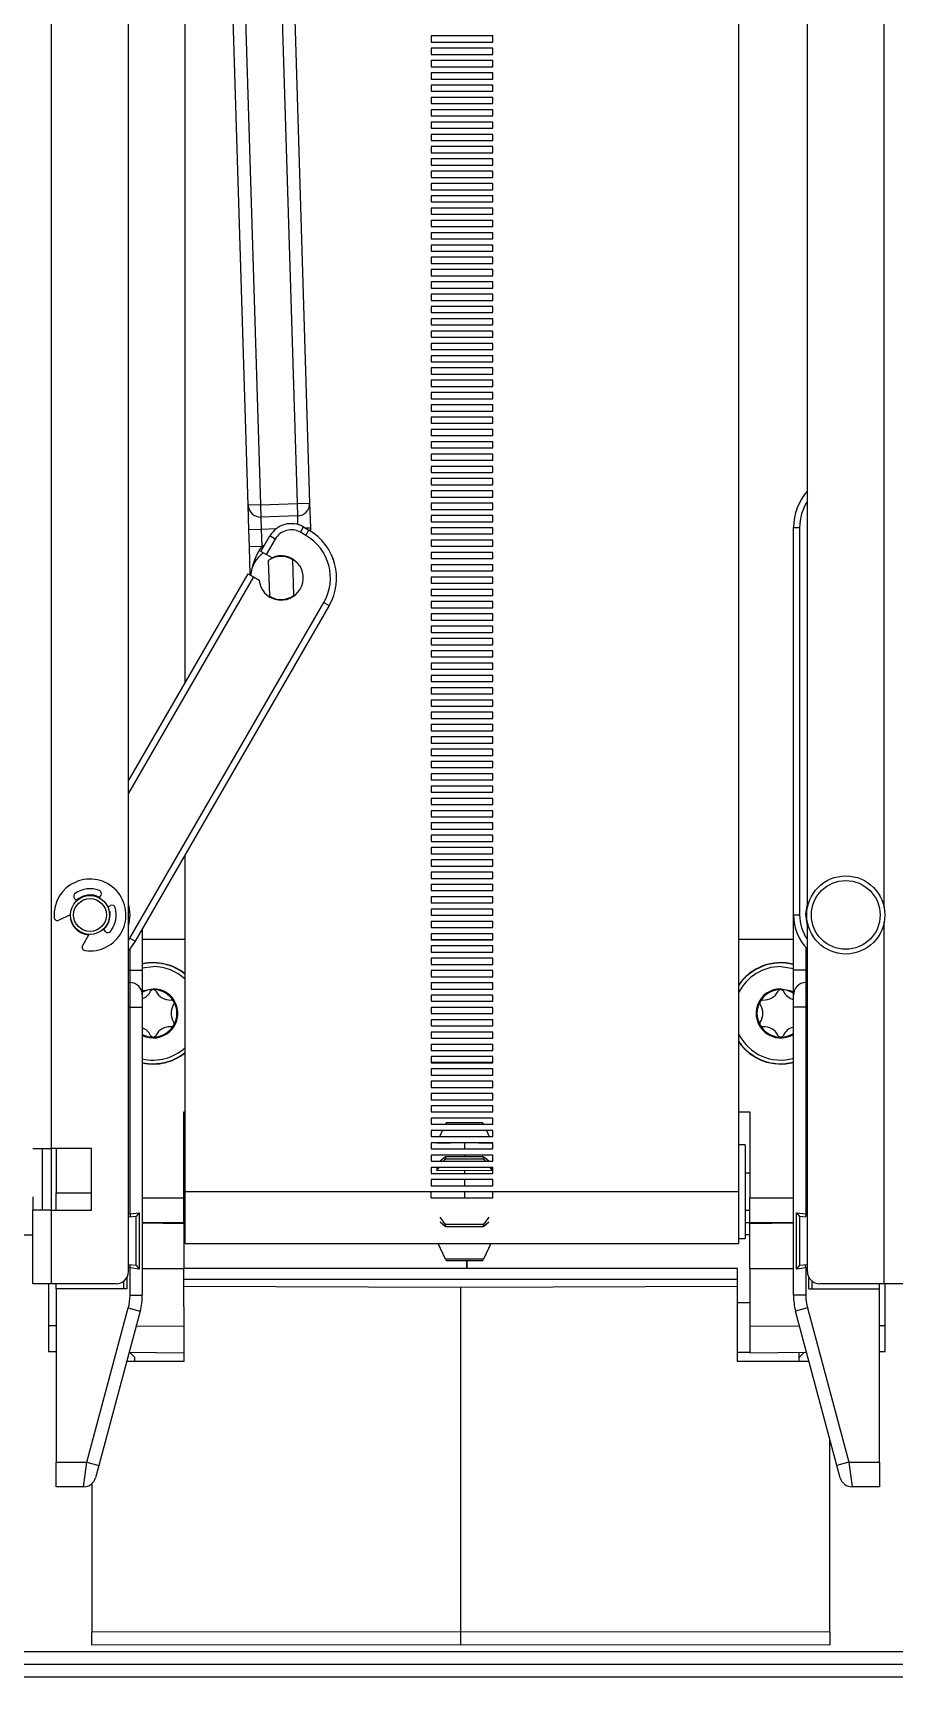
# Paper-space layout 'D' of a CAD drawing. Header units: inches. Extents: x 0 to 136, y 0 to 88.
# Drawn here: x 20.51 to 24.19, y 46.55 to 53.57 of the extents above; entities that cross this region are included whole.
import ezdxf

# ---------------------------------------------------------------- set-up
doc = ezdxf.new("R2010")
doc.units = ezdxf.units.IN
doc.header["$LTSCALE"] = 4
doc.header["$MEASUREMENT"] = 0

psp = doc.layouts.new('D')

# ---------------------------------------------------------------- linework, layer by layer
at = {"color": 7, "linetype": 'Continuous', "lineweight": 25}
for p, q in [((20.5911, 48.8047), (20.5911, 79.7233)), ((23.8154, 49.8332), (23.8154, 79.6708)), ((24.1428, 49.8332), (24.1428, 79.7233)), ((20.9185, 48.2798), (20.9185, 76.0289)), ((20.9425, 76.0285), (21.6917, 51.5595)), ((23.5231, 48.6199), (23.5231, 76.0048)), ((21.6393, 51.5579), (20.9185, 75.0968)), ((20.9185, 69.9512), (21.4819, 51.553)), ((21.4294, 51.5514), (20.9185, 68.236)), ((21.1609, 50.7941), (21.1609, 60.3215)), ((22.4732, 53.5542), (22.2107, 53.5542)), ((22.2107, 53.5542), (22.2107, 53.528)), ((22.4732, 53.5542), (22.2107, 53.5542)), ((22.4732, 53.528), (22.4732, 53.5542)), ((22.2107, 53.528), (22.4732, 53.528)), ((22.4732, 53.5017), (22.2107, 53.5017)), ((22.2107, 53.5017), (22.2107, 53.4755)), ((22.4732, 53.5017), (22.2107, 53.5017)), ((22.4732, 53.4755), (22.4732, 53.5017)), ((22.2107, 53.4755), (22.4732, 53.4755)), ((22.4732, 53.4492), (22.2107, 53.4492)), ((22.2107, 53.4492), (22.2107, 53.423)), ((22.4732, 53.4492), (22.2107, 53.4492)), ((22.2107, 53.423), (22.4732, 53.423)), ((22.4732, 53.423), (22.4732, 53.4492)), ((22.4732, 53.3968), (22.2107, 53.3968)), ((22.2107, 53.3968), (22.2107, 53.3705)), ((22.4732, 53.3968), (22.2107, 53.3968)), ((22.2107, 53.3705), (22.4732, 53.3705)), ((22.4732, 53.3443), (22.2107, 53.3443)), ((22.2107, 53.3443), (22.2107, 53.318)), ((22.4732, 53.3443), (22.2107, 53.3443)), ((22.4732, 53.3705), (22.4732, 53.3968)), ((22.4732, 53.318), (22.4732, 53.3443)), ((22.2107, 53.318), (22.4732, 53.318)), ((22.4732, 53.2918), (22.2107, 53.2918)), ((22.2107, 53.2918), (22.2107, 53.2655)), ((22.4732, 53.2918), (22.2107, 53.2918)), ((22.4732, 53.2655), (22.4732, 53.2918)), ((22.2107, 53.2655), (22.4732, 53.2655)), ((22.4732, 53.2393), (22.2107, 53.2393)), ((22.2107, 53.2393), (22.2107, 53.213)), ((22.4732, 53.2393), (22.2107, 53.2393)), ((22.2107, 53.213), (22.4732, 53.213)), ((22.4732, 53.213), (22.4732, 53.2393)), ((22.4732, 53.1868), (22.2107, 53.1868)), ((22.2107, 53.1868), (22.2107, 53.1605)), ((22.4732, 53.1868), (22.2107, 53.1868)), ((22.2107, 53.1605), (22.4732, 53.1605)), ((22.4732, 53.1343), (22.2107, 53.1343)), ((22.2107, 53.1343), (22.2107, 53.108)), ((22.4732, 53.1343), (22.2107, 53.1343)), ((22.4732, 53.1605), (22.4732, 53.1868)), ((22.4732, 53.108), (22.4732, 53.1343)), ((22.2107, 53.108), (22.4732, 53.108)), ((22.4732, 53.0818), (22.2107, 53.0818)), ((22.2107, 53.0818), (22.2107, 53.0555)), ((22.4732, 53.0818), (22.2107, 53.0818)), ((22.4732, 53.0555), (22.4732, 53.0818)), ((22.2107, 53.0555), (22.4732, 53.0555)), ((22.4732, 53.0293), (22.2107, 53.0293)), ((22.2107, 53.0293), (22.2107, 53.0031)), ((22.4732, 53.0293), (22.2107, 53.0293)), ((22.2107, 53.0031), (22.4732, 53.0031)), ((22.4732, 53.0031), (22.4732, 53.0293)), ((22.4732, 52.9768), (22.2107, 52.9768)), ((22.2107, 52.9768), (22.2107, 52.9506)), ((22.4732, 52.9768), (22.2107, 52.9768)), ((22.2107, 52.9506), (22.4732, 52.9506)), ((22.4732, 52.9243), (22.2107, 52.9243)), ((22.2107, 52.9243), (22.2107, 52.8981)), ((22.4732, 52.9243), (22.2107, 52.9243)), ((22.4732, 52.9506), (22.4732, 52.9768)), ((22.4732, 52.8981), (22.4732, 52.9243)), ((22.2107, 52.8981), (22.4732, 52.8981)), ((22.4732, 52.8718), (22.2107, 52.8718)), ((22.2107, 52.8718), (22.2107, 52.8456)), ((22.4732, 52.8718), (22.2107, 52.8718)), ((22.4732, 52.8456), (22.4732, 52.8718)), ((22.2107, 52.8456), (22.4732, 52.8456)), ((22.4732, 52.8193), (22.2107, 52.8193)), ((22.2107, 52.8193), (22.2107, 52.7931)), ((22.4732, 52.8193), (22.2107, 52.8193)), ((22.2107, 52.7931), (22.4732, 52.7931)), ((22.4732, 52.7931), (22.4732, 52.8193)), ((22.4732, 52.7668), (22.2107, 52.7668)), ((22.2107, 52.7668), (22.2107, 52.7406)), ((22.4732, 52.7668), (22.2107, 52.7668)), ((22.2107, 52.7406), (22.4732, 52.7406)), ((22.4732, 52.7143), (22.2107, 52.7143)), ((22.2107, 52.7143), (22.2107, 52.6881)), ((22.4732, 52.7143), (22.2107, 52.7143)), ((22.4732, 52.7406), (22.4732, 52.7668)), ((22.4732, 52.6881), (22.4732, 52.7143)), ((22.2107, 52.6881), (22.4732, 52.6881)), ((22.4732, 52.6618), (22.2107, 52.6618)), ((22.2107, 52.6618), (22.2107, 52.6356)), ((22.4732, 52.6618), (22.2107, 52.6618)), ((22.4732, 52.6356), (22.4732, 52.6618)), ((22.2107, 52.6356), (22.4732, 52.6356)), ((22.4732, 52.6094), (22.2107, 52.6094)), ((22.2107, 52.6094), (22.2107, 52.5831)), ((22.4732, 52.6094), (22.2107, 52.6094)), ((22.2107, 52.5831), (22.4732, 52.5831)), ((22.4732, 52.5831), (22.4732, 52.6094)), ((22.4732, 52.5569), (22.2107, 52.5569)), ((22.2107, 52.5569), (22.2107, 52.5306)), ((22.4732, 52.5569), (22.2107, 52.5569)), ((22.2107, 52.5306), (22.4732, 52.5306)), ((22.4732, 52.5044), (22.2107, 52.5044)), ((22.2107, 52.5044), (22.2107, 52.4781)), ((22.4732, 52.5044), (22.2107, 52.5044)), ((22.4732, 52.5306), (22.4732, 52.5569)), ((22.4732, 52.4781), (22.4732, 52.5044)), ((22.2107, 52.4781), (22.4732, 52.4781)), ((22.4732, 52.4519), (22.2107, 52.4519)), ((22.2107, 52.4519), (22.2107, 52.4256)), ((22.4732, 52.4519), (22.2107, 52.4519)), ((22.4732, 52.4256), (22.4732, 52.4519)), ((22.2107, 52.4256), (22.4732, 52.4256)), ((22.4732, 52.3994), (22.2107, 52.3994)), ((22.2107, 52.3994), (22.2107, 52.3731)), ((22.4732, 52.3994), (22.2107, 52.3994)), ((22.2107, 52.3731), (22.4732, 52.3731)), ((22.4732, 52.3731), (22.4732, 52.3994)), ((22.4732, 52.3469), (22.2107, 52.3469)), ((22.2107, 52.3469), (22.2107, 52.3206)), ((22.4732, 52.3469), (22.2107, 52.3469)), ((22.2107, 52.3206), (22.4732, 52.3206)), ((22.4732, 52.2944), (22.2107, 52.2944)), ((22.2107, 52.2944), (22.2107, 52.2681)), ((22.4732, 52.2944), (22.2107, 52.2944)), ((22.4732, 52.3206), (22.4732, 52.3469)), ((22.4732, 52.2681), (22.4732, 52.2944)), ((22.2107, 52.2681), (22.4732, 52.2681)), ((22.4732, 52.2419), (22.2107, 52.2419)), ((22.2107, 52.2419), (22.2107, 52.2157)), ((22.4732, 52.2419), (22.2107, 52.2419)), ((22.4732, 52.2157), (22.4732, 52.2419)), ((22.2107, 52.2157), (22.4732, 52.2157)), ((22.4732, 52.1894), (22.2107, 52.1894)), ((22.2107, 52.1894), (22.2107, 52.1632)), ((22.4732, 52.1894), (22.2107, 52.1894)), ((22.2107, 52.1632), (22.4732, 52.1632)), ((22.4732, 52.1632), (22.4732, 52.1894)), ((22.4732, 52.1369), (22.2107, 52.1369)), ((22.2107, 52.1369), (22.2107, 52.1107)), ((22.4732, 52.1369), (22.2107, 52.1369)), ((22.2107, 52.1107), (22.4732, 52.1107)), ((22.4732, 52.0844), (22.2107, 52.0844)), ((22.2107, 52.0844), (22.2107, 52.0582)), ((22.4732, 52.0844), (22.2107, 52.0844)), ((22.4732, 52.1107), (22.4732, 52.1369)), ((22.4732, 52.0582), (22.4732, 52.0844)), ((22.2107, 52.0582), (22.4732, 52.0582)), ((22.4732, 52.0319), (22.2107, 52.0319)), ((22.2107, 52.0319), (22.2107, 52.0057)), ((22.4732, 52.0319), (22.2107, 52.0319)), ((22.4732, 52.0057), (22.4732, 52.0319)), ((22.2107, 52.0057), (22.4732, 52.0057)), ((22.4732, 51.9794), (22.2107, 51.9794)), ((22.2107, 51.9794), (22.2107, 51.9532)), ((22.4732, 51.9794), (22.2107, 51.9794)), ((22.2107, 51.9532), (22.4732, 51.9532)), ((22.4732, 51.9532), (22.4732, 51.9794)), ((22.4732, 51.9269), (22.2107, 51.9269)), ((22.2107, 51.9269), (22.2107, 51.9007)), ((22.4732, 51.9269), (22.2107, 51.9269)), ((22.2107, 51.9007), (22.4732, 51.9007)), ((22.4732, 51.8744), (22.2107, 51.8744)), ((22.2107, 51.8744), (22.2107, 51.8482)), ((22.4732, 51.8744), (22.2107, 51.8744)), ((22.4732, 51.9007), (22.4732, 51.9269)), ((22.4732, 51.8482), (22.4732, 51.8744)), ((22.2107, 51.8482), (22.4732, 51.8482)), ((22.4732, 51.822), (22.2107, 51.822)), ((22.2107, 51.822), (22.2107, 51.7957)), ((22.4732, 51.822), (22.2107, 51.822)), ((22.4732, 51.7957), (22.4732, 51.822)), ((22.2107, 51.7957), (22.4732, 51.7957)), ((22.4732, 51.7695), (22.2107, 51.7695)), ((22.2107, 51.7695), (22.2107, 51.7432)), ((22.4732, 51.7695), (22.2107, 51.7695)), ((22.2107, 51.7432), (22.4732, 51.7432)), ((22.4732, 51.7432), (22.4732, 51.7695)), ((22.4732, 51.717), (22.2107, 51.717)), ((22.2107, 51.717), (22.2107, 51.6907)), ((22.4732, 51.717), (22.2107, 51.717)), ((22.2107, 51.6907), (22.4732, 51.6907)), ((22.4732, 51.6645), (22.2107, 51.6645)), ((22.2107, 51.6645), (22.2107, 51.6382)), ((22.4732, 51.6645), (22.2107, 51.6645)), ((22.4732, 51.6907), (22.4732, 51.717)), ((22.4732, 51.6382), (22.4732, 51.6645)), ((22.2107, 51.6382), (22.4732, 51.6382)), ((22.4732, 51.612), (22.2107, 51.612)), ((22.2107, 51.612), (22.2107, 51.5857)), ((22.4732, 51.612), (22.2107, 51.612)), ((22.4732, 51.5857), (22.4732, 51.612)), ((21.4819, 51.553), (21.4294, 51.5514)), ((21.4326, 51.4465), (21.4294, 51.5514)), ((21.4819, 51.553), (21.6393, 51.5579)), ((21.4819, 51.553), (21.4835, 51.5006)), ((21.6393, 51.5579), (21.6917, 51.5595)), ((21.6409, 51.5054), (21.6393, 51.5579)), ((21.6917, 51.5595), (21.6949, 51.4545)), ((22.2107, 51.5857), (22.4732, 51.5857)), ((22.4732, 51.5595), (22.2107, 51.5595)), ((22.2107, 51.5595), (22.2107, 51.5332)), ((22.4732, 51.5595), (22.2107, 51.5595)), ((22.2107, 51.5332), (22.4732, 51.5332)), ((22.4732, 51.5332), (22.4732, 51.5595)), ((21.4851, 51.4481), (21.4326, 51.4465)), ((21.6409, 51.5054), (21.4835, 51.5006)), ((21.4835, 51.5006), (21.4851, 51.4481)), ((21.5483, 51.45), (21.4851, 51.4481)), ((21.4851, 51.4481), (21.4873, 51.3745)), ((21.642, 51.4683), (21.6409, 51.5054)), ((21.6525, 51.4356), (21.6656, 51.4583)), ((21.6656, 51.4583), (21.6883, 51.4452)), ((21.6733, 51.4539), (21.6949, 51.4545)), ((21.6949, 51.4545), (21.6954, 51.441)), ((22.4732, 51.507), (22.2107, 51.507)), ((22.2107, 51.507), (22.2107, 51.4807)), ((22.4732, 51.507), (22.2107, 51.507)), ((22.2107, 51.4807), (22.4732, 51.4807)), ((22.4732, 51.4545), (22.2107, 51.4545)), ((22.2107, 51.4545), (22.2107, 51.4283)), ((22.4732, 51.4545), (22.2107, 51.4545)), ((22.4732, 51.4807), (22.4732, 51.507)), ((22.4732, 51.4283), (22.4732, 51.4545)), ((23.756, 51.4556), (23.7823, 51.4556)), ((23.756, 49.8021), (23.756, 51.4556)), ((23.7823, 51.4556), (23.7823, 49.8021)), ((21.4349, 51.3729), (21.4326, 51.4465)), ((21.4841, 51.354), (21.5222, 51.4199)), ((21.4873, 51.3745), (21.5001, 51.3816)), ((21.5449, 51.4068), (21.5068, 51.3409)), ((21.5449, 51.4068), (21.5222, 51.4199)), ((21.6752, 51.4225), (21.6525, 51.4356)), ((21.6752, 51.4225), (21.6883, 51.4452)), ((22.2107, 51.4283), (22.4732, 51.4283)), ((22.4732, 51.402), (22.2107, 51.402)), ((22.2107, 51.402), (22.2107, 51.3758)), ((22.4732, 51.402), (22.2107, 51.402)), ((22.4732, 51.3758), (22.4732, 51.402)), ((21.4873, 51.3745), (21.4349, 51.3729)), ((21.4385, 51.253), (21.4349, 51.3729)), ((21.5068, 51.3409), (21.4841, 51.354)), ((21.5313, 51.3267), (21.5068, 51.3409)), ((21.5154, 51.3144), (21.52, 51.1637)), ((21.625, 51.1669), (21.6204, 51.3176)), ((22.2107, 51.3758), (22.4732, 51.3758)), ((22.4732, 51.3495), (22.2107, 51.3495)), ((22.2107, 51.3495), (22.2107, 51.3233)), ((22.4732, 51.3495), (22.2107, 51.3495)), ((22.2107, 51.3233), (22.4732, 51.3233)), ((22.4732, 51.3233), (22.4732, 51.3495)), ((20.9185, 50.3744), (21.429, 51.2585)), ((21.4517, 51.2454), (20.9185, 50.3219)), ((21.429, 51.2585), (21.4517, 51.2454)), ((21.4517, 51.2454), (21.4762, 51.2313)), ((22.4732, 51.297), (22.2107, 51.297)), ((22.2107, 51.297), (22.2107, 51.2708)), ((22.4732, 51.297), (22.2107, 51.297)), ((22.2107, 51.2708), (22.4732, 51.2708)), ((22.4732, 51.2445), (22.2107, 51.2445)), ((22.2107, 51.2445), (22.2107, 51.2183)), ((22.4732, 51.2445), (22.2107, 51.2445)), ((22.4732, 51.2708), (22.4732, 51.297)), ((22.4732, 51.2183), (22.4732, 51.2445)), ((22.2107, 51.2183), (22.4732, 51.2183)), ((22.4732, 51.192), (22.2107, 51.192)), ((22.2107, 51.192), (22.2107, 51.1658)), ((22.4732, 51.192), (22.2107, 51.192)), ((22.4732, 51.1658), (22.4732, 51.192)), ((20.9253, 49.7036), (21.752, 51.1357)), ((21.7748, 51.1225), (20.948, 49.6905)), ((21.752, 51.1357), (21.7748, 51.1225)), ((22.2107, 51.1658), (22.4732, 51.1658)), ((22.4732, 51.1395), (22.2107, 51.1395)), ((22.2107, 51.1395), (22.2107, 51.1133)), ((22.4732, 51.1395), (22.2107, 51.1395)), ((22.2107, 51.1133), (22.4732, 51.1133)), ((22.4732, 51.1133), (22.4732, 51.1395)), ((22.4732, 51.087), (22.2107, 51.087)), ((22.2107, 51.087), (22.2107, 51.0608)), ((22.4732, 51.087), (22.2107, 51.087)), ((22.2107, 51.0608), (22.4732, 51.0608)), ((22.4732, 51.0346), (22.2107, 51.0346)), ((22.2107, 51.0346), (22.2107, 51.0083)), ((22.4732, 51.0346), (22.2107, 51.0346)), ((22.4732, 51.0608), (22.4732, 51.087)), ((22.4732, 51.0083), (22.4732, 51.0346)), ((22.2107, 51.0083), (22.4732, 51.0083)), ((22.4732, 50.9821), (22.2107, 50.9821)), ((22.2107, 50.9821), (22.2107, 50.9558)), ((22.4732, 50.9821), (22.2107, 50.9821)), ((22.2107, 50.9558), (22.4732, 50.9558)), ((22.4732, 50.9558), (22.4732, 50.9821)), ((22.4732, 50.9296), (22.2107, 50.9296)), ((22.2107, 50.9296), (22.2107, 50.9033)), ((22.4732, 50.9296), (22.2107, 50.9296)), ((22.2107, 50.9033), (22.4732, 50.9033)), ((22.4732, 50.9033), (22.4732, 50.9296)), ((22.4732, 50.8771), (22.2107, 50.8771)), ((22.2107, 50.8771), (22.2107, 50.8508)), ((22.4732, 50.8771), (22.2107, 50.8771)), ((22.2107, 50.8508), (22.4732, 50.8508)), ((22.4732, 50.8246), (22.2107, 50.8246)), ((22.2107, 50.8246), (22.2107, 50.7983)), ((22.4732, 50.8246), (22.2107, 50.8246)), ((22.4732, 50.8508), (22.4732, 50.8771)), ((22.4732, 50.7983), (22.4732, 50.8246)), ((22.2107, 50.7983), (22.4732, 50.7983)), ((22.4732, 50.7721), (22.2107, 50.7721)), ((22.2107, 50.7721), (22.2107, 50.7458)), ((22.4732, 50.7721), (22.2107, 50.7721)), ((22.2107, 50.7458), (22.4732, 50.7458)), ((22.4732, 50.7458), (22.4732, 50.7721)), ((22.4732, 50.7196), (22.2107, 50.7196)), ((22.2107, 50.7196), (22.2107, 50.6933)), ((22.4732, 50.7196), (22.2107, 50.7196)), ((22.2107, 50.6933), (22.4732, 50.6933)), ((22.4732, 50.6933), (22.4732, 50.7196)), ((22.4732, 50.6671), (22.2107, 50.6671)), ((22.2107, 50.6671), (22.2107, 50.6409)), ((22.4732, 50.6671), (22.2107, 50.6671)), ((22.2107, 50.6409), (22.4732, 50.6409)), ((22.4732, 50.6146), (22.2107, 50.6146)), ((22.2107, 50.6146), (22.2107, 50.5884)), ((22.4732, 50.6146), (22.2107, 50.6146)), ((22.4732, 50.6409), (22.4732, 50.6671)), ((22.4732, 50.5884), (22.4732, 50.6146)), ((22.2107, 50.5884), (22.4732, 50.5884)), ((22.4732, 50.5621), (22.2107, 50.5621)), ((22.2107, 50.5621), (22.2107, 50.5359)), ((22.4732, 50.5621), (22.2107, 50.5621)), ((22.2107, 50.5359), (22.4732, 50.5359)), ((22.4732, 50.5359), (22.4732, 50.5621)), ((22.4732, 50.5096), (22.2107, 50.5096)), ((22.2107, 50.5096), (22.2107, 50.4834)), ((22.4732, 50.5096), (22.2107, 50.5096)), ((22.2107, 50.4834), (22.4732, 50.4834)), ((22.4732, 50.4834), (22.4732, 50.5096)), ((22.4732, 50.4571), (22.2107, 50.4571)), ((22.2107, 50.4571), (22.2107, 50.4309)), ((22.4732, 50.4571), (22.2107, 50.4571)), ((22.2107, 50.4309), (22.4732, 50.4309)), ((22.4732, 50.4046), (22.2107, 50.4046)), ((22.2107, 50.4046), (22.2107, 50.3784)), ((22.4732, 50.4046), (22.2107, 50.4046)), ((22.4732, 50.4309), (22.4732, 50.4571)), ((22.4732, 50.3784), (22.4732, 50.4046)), ((22.2107, 50.3784), (22.4732, 50.3784)), ((22.4732, 50.3521), (22.2107, 50.3521)), ((22.2107, 50.3521), (22.2107, 50.3259)), ((22.4732, 50.3521), (22.2107, 50.3521)), ((22.2107, 50.3259), (22.4732, 50.3259)), ((22.4732, 50.3259), (22.4732, 50.3521)), ((22.4732, 50.2996), (22.2107, 50.2996)), ((22.2107, 50.2996), (22.2107, 50.2734)), ((22.4732, 50.2996), (22.2107, 50.2996)), ((22.2107, 50.2734), (22.4732, 50.2734)), ((22.4732, 50.2734), (22.4732, 50.2996)), ((22.4732, 50.2471), (22.2107, 50.2471)), ((22.2107, 50.2471), (22.2107, 50.2209)), ((22.4732, 50.2471), (22.2107, 50.2471)), ((22.2107, 50.2209), (22.4732, 50.2209)), ((22.4732, 50.1947), (22.2107, 50.1947)), ((22.2107, 50.1947), (22.2107, 50.1684)), ((22.4732, 50.1947), (22.2107, 50.1947)), ((22.4732, 50.2209), (22.4732, 50.2471)), ((22.4732, 50.1684), (22.4732, 50.1947)), ((22.2107, 50.1684), (22.4732, 50.1684)), ((22.4732, 50.1422), (22.2107, 50.1422)), ((22.2107, 50.1422), (22.2107, 50.1159)), ((22.4732, 50.1422), (22.2107, 50.1422)), ((22.2107, 50.1159), (22.4732, 50.1159)), ((22.4732, 50.1159), (22.4732, 50.1422)), ((21.1609, 48.6199), (21.1609, 50.0592)), ((22.4732, 50.0897), (22.2107, 50.0897)), ((22.2107, 50.0897), (22.2107, 50.0634)), ((22.4732, 50.0897), (22.2107, 50.0897)), ((22.2107, 50.0634), (22.4732, 50.0634)), ((22.4732, 50.0634), (22.4732, 50.0897)), ((22.4732, 50.0372), (22.2107, 50.0372)), ((22.2107, 50.0372), (22.2107, 50.0109)), ((22.4732, 50.0372), (22.2107, 50.0372)), ((22.2107, 50.0109), (22.4732, 50.0109)), ((22.4732, 49.9847), (22.2107, 49.9847)), ((22.2107, 49.9847), (22.2107, 49.9584)), ((22.4732, 49.9847), (22.2107, 49.9847)), ((22.4732, 50.0109), (22.4732, 50.0372)), ((22.4732, 49.9584), (22.4732, 49.9847)), ((22.2107, 49.9584), (22.4732, 49.9584)), ((22.4732, 49.9322), (22.2107, 49.9322)), ((22.2107, 49.9322), (22.2107, 49.9059)), ((22.4732, 49.9322), (22.2107, 49.9322)), ((22.2107, 49.9059), (22.4732, 49.9059)), ((22.4732, 49.9059), (22.4732, 49.9322)), ((20.6888, 49.873), (20.698, 49.8631)), ((20.74, 49.8861), (20.7548, 49.8861)), ((20.7953, 49.8749), (20.8018, 49.8867)), ((20.8304, 49.8372), (20.8426, 49.8429)), ((22.4732, 49.8797), (22.2107, 49.8797)), ((22.2107, 49.8797), (22.2107, 49.8534)), ((22.4732, 49.8797), (22.2107, 49.8797)), ((22.2107, 49.8534), (22.4732, 49.8534)), ((22.4732, 49.8534), (22.4732, 49.8797)), ((20.6715, 49.8033), (20.6218, 49.7797)), ((20.8388, 49.8169), (20.8388, 49.8021)), ((22.4732, 49.8272), (22.2107, 49.8272)), ((22.2107, 49.8272), (22.2107, 49.801)), ((22.4732, 49.8272), (22.2107, 49.8272)), ((22.2107, 49.801), (22.4732, 49.801)), ((22.4732, 49.7747), (22.2107, 49.7747)), ((22.2107, 49.7747), (22.2107, 49.7485)), ((22.4732, 49.7747), (22.2107, 49.7747)), ((22.4732, 49.801), (22.4732, 49.8272)), ((22.4732, 49.7485), (22.4732, 49.7747)), ((23.756, 49.5658), (23.756, 49.8021)), ((23.756, 49.8021), (23.7823, 49.8021)), ((23.8154, 48.2798), (23.8154, 49.7709)), ((24.1428, 48.2273), (24.1428, 49.7709)), ((20.75, 49.7189), (20.7229, 49.671)), ((20.8207, 49.7312), (20.8116, 49.7411)), ((20.9185, 49.6928), (20.9253, 49.7036)), ((20.9253, 49.7036), (20.948, 49.6905)), ((20.9779, 49.7423), (20.9779, 49.5658)), ((21.1609, 49.6971), (20.9779, 49.6971)), ((22.2107, 49.7485), (22.4732, 49.7485)), ((22.4732, 49.7222), (22.2107, 49.7222)), ((22.2107, 49.7222), (22.2107, 49.696)), ((22.4732, 49.7222), (22.2107, 49.7222)), ((22.2107, 49.6971), (22.4732, 49.6971)), ((22.2107, 49.696), (22.4732, 49.696)), ((22.4732, 49.696), (22.4732, 49.7222)), ((23.756, 49.6971), (23.5231, 49.6971)), ((20.9254, 49.5658), (20.9254, 49.6586)), ((22.4732, 49.6697), (22.2107, 49.6697)), ((22.2107, 49.6697), (22.2107, 49.6435)), ((22.4732, 49.6697), (22.2107, 49.6697)), ((22.2107, 49.6435), (22.4732, 49.6435)), ((22.4732, 49.6435), (22.4732, 49.6697)), ((23.8085, 49.6632), (23.8085, 49.5658)), ((20.9185, 49.5658), (20.9254, 49.5658)), ((20.9254, 49.5134), (20.9254, 49.5658)), ((20.9254, 49.5658), (20.9779, 49.5658)), ((20.9779, 49.5761), (21.0244, 49.5816)), ((20.9779, 49.5658), (20.9779, 49.4609)), ((22.4732, 49.6172), (22.2107, 49.6172)), ((22.2107, 49.6172), (22.2107, 49.591)), ((22.4732, 49.6172), (22.2107, 49.6172)), ((22.2107, 49.591), (22.4732, 49.591)), ((22.4732, 49.5647), (22.2107, 49.5647)), ((22.2107, 49.5647), (22.2107, 49.5385)), ((22.4732, 49.5647), (22.2107, 49.5647)), ((22.4732, 49.591), (22.4732, 49.6172)), ((22.4732, 49.5385), (22.4732, 49.5647)), ((23.7015, 49.5816), (23.756, 49.574)), ((23.8085, 49.5658), (23.756, 49.5658)), ((23.756, 49.4609), (23.756, 49.5658)), ((23.8085, 49.5658), (23.8085, 49.5134)), ((23.8085, 49.5658), (23.8154, 49.5658)), ((20.9185, 49.5134), (20.9254, 49.5134)), ((20.9254, 49.4084), (20.9254, 49.5134)), ((22.2107, 49.5385), (22.4732, 49.5385)), ((22.4732, 49.5122), (22.2107, 49.5122)), ((22.2107, 49.5122), (22.2107, 49.486)), ((22.4732, 49.5122), (22.2107, 49.5122)), ((22.2107, 49.486), (22.4732, 49.486)), ((22.4732, 49.486), (22.4732, 49.5122)), ((23.8085, 49.5134), (23.8085, 49.4084)), ((23.8085, 49.5134), (23.8154, 49.5134)), ((20.9779, 49.4609), (20.9779, 49.4084)), ((22.4732, 49.4597), (22.2107, 49.4597)), ((22.2107, 49.4597), (22.2107, 49.4335)), ((22.4732, 49.4597), (22.2107, 49.4597)), ((22.2107, 49.4335), (22.4732, 49.4335)), ((22.4732, 49.4335), (22.4732, 49.4597)), ((23.756, 49.4084), (23.756, 49.4609)), ((20.9254, 49.4084), (20.9185, 49.4084)), ((20.9254, 49.4084), (20.9779, 49.4084)), ((20.9254, 48.5269), (20.9254, 49.4084)), ((20.9779, 49.4084), (20.9779, 48.1793)), ((22.4732, 49.4073), (22.2107, 49.4073)), ((22.2107, 49.4073), (22.2107, 49.381)), ((22.4732, 49.4073), (22.2107, 49.4073)), ((22.2107, 49.381), (22.4732, 49.381)), ((22.4732, 49.3548), (22.2107, 49.3548)), ((22.2107, 49.3548), (22.2107, 49.3285)), ((22.4732, 49.3548), (22.2107, 49.3548)), ((22.4732, 49.381), (22.4732, 49.4073)), ((22.4732, 49.3285), (22.4732, 49.3548)), ((23.8085, 49.4084), (23.756, 49.4084)), ((23.756, 48.1793), (23.756, 49.4084)), ((23.8085, 49.4084), (23.8085, 48.5269)), ((23.8154, 49.4084), (23.8085, 49.4084)), ((22.2107, 49.3285), (22.4732, 49.3285)), ((22.4732, 49.3023), (22.2107, 49.3023)), ((22.2107, 49.3023), (22.2107, 49.276)), ((22.4732, 49.3023), (22.2107, 49.3023)), ((22.2107, 49.276), (22.4732, 49.276)), ((22.4732, 49.276), (22.4732, 49.3023)), ((22.4732, 49.2498), (22.2107, 49.2498)), ((22.2107, 49.2498), (22.2107, 49.2235)), ((22.4732, 49.2498), (22.2107, 49.2498)), ((22.2107, 49.2235), (22.4732, 49.2235)), ((22.4732, 49.2235), (22.4732, 49.2498)), ((22.4732, 49.1973), (22.2107, 49.1973)), ((22.2107, 49.1973), (22.2107, 49.171)), ((22.4732, 49.1973), (22.2107, 49.1973)), ((22.4732, 49.1721), (22.2107, 49.1721)), ((22.2107, 49.171), (22.4732, 49.171)), ((22.4732, 49.1448), (22.2107, 49.1448)), ((22.2107, 49.1448), (22.2107, 49.1185)), ((22.4732, 49.171), (22.4732, 49.1973)), ((22.4732, 49.1185), (22.4732, 49.1448)), ((22.2107, 49.1185), (22.4732, 49.1185)), ((22.4732, 49.0923), (22.2107, 49.0923)), ((22.2107, 49.0923), (22.2107, 49.066)), ((22.2107, 49.066), (22.4732, 49.066)), ((22.4732, 49.066), (22.4732, 49.0923)), ((22.4732, 49.0398), (22.2107, 49.0398)), ((22.2107, 49.0398), (22.2107, 49.0136)), ((22.2107, 49.0136), (22.4732, 49.0136)), ((22.4732, 49.0136), (22.4732, 49.0398)), ((21.1556, 48.9622), (21.1609, 48.9622)), ((21.1556, 48.6256), (21.1556, 48.9622)), ((22.4732, 48.9873), (22.2107, 48.9873)), ((22.2107, 48.9873), (22.2107, 48.9611)), ((22.2107, 48.9622), (22.4732, 48.9622)), ((22.2107, 48.9611), (22.4732, 48.9611)), ((22.4732, 48.9348), (22.2107, 48.9348)), ((22.2107, 48.9348), (22.2107, 48.9086)), ((22.4732, 48.9348), (22.2107, 48.9348)), ((22.4732, 48.9611), (22.4732, 48.9873)), ((22.4732, 48.9086), (22.4732, 48.9348)), ((23.5231, 48.9622), (23.5703, 48.9622)), ((23.5703, 48.9622), (23.5703, 48.5947)), ((22.2107, 48.9086), (22.4732, 48.9086)), ((22.4732, 48.8823), (22.2107, 48.8823)), ((22.2107, 48.8823), (22.2107, 48.8561)), ((22.4732, 48.8823), (22.2107, 48.8823)), ((22.2107, 48.8561), (22.4732, 48.8561)), ((22.2468, 48.8561), (22.259, 48.8823)), ((22.2712, 48.9086), (22.2716, 48.9095)), ((22.2737, 48.9141), (22.2716, 48.9095)), ((22.2716, 48.9095), (22.4333, 48.9095)), ((22.4312, 48.9141), (22.2737, 48.9141)), ((22.4333, 48.9095), (22.4312, 48.9141)), ((22.4333, 48.9095), (22.4338, 48.9086)), ((22.446, 48.8823), (22.4581, 48.8561)), ((22.4732, 48.8561), (22.4732, 48.8823)), ((20.5111, 48.8047), (20.5911, 48.8047)), ((20.5511, 48.8047), (20.5511, 48.5422)), ((20.761, 48.8047), (20.5911, 48.8047)), ((20.5911, 48.5422), (20.5911, 48.8047)), ((20.6104, 48.8047), (20.6104, 48.6164)), ((20.761, 48.5422), (20.761, 48.8047)), ((21.1609, 48.8205), (21.1556, 48.8205)), ((22.2253, 48.8298), (22.2107, 48.8297)), ((22.4732, 48.8298), (22.2107, 48.8298)), ((22.2107, 48.8298), (22.2107, 48.8036)), ((22.4732, 48.8298), (22.2107, 48.8298)), ((22.2107, 48.8036), (22.4732, 48.8036)), ((22.2344, 48.8298), (22.2344, 48.8293)), ((22.2344, 48.8293), (22.2928, 48.8298)), ((22.2344, 48.8293), (22.2346, 48.8298)), ((22.3525, 48.8298), (22.3525, 48.8036)), ((22.4122, 48.8298), (22.4706, 48.8293)), ((22.4703, 48.8298), (22.4706, 48.8293)), ((22.4706, 48.8293), (22.4706, 48.8298)), ((22.4732, 48.8036), (22.4732, 48.8298)), ((23.5493, 48.8205), (23.5231, 48.8207)), ((23.5493, 48.8205), (23.5493, 48.621)), ((22.4732, 48.7773), (22.2107, 48.7773)), ((22.2107, 48.7773), (22.2107, 48.7511)), ((22.4732, 48.7773), (22.2107, 48.7773)), ((22.2107, 48.7511), (22.4732, 48.7511)), ((22.4732, 48.7248), (22.2107, 48.7248)), ((22.2107, 48.7248), (22.2107, 48.6986)), ((22.2377, 48.7248), (22.2107, 48.7248)), ((22.2344, 48.7115), (22.2445, 48.7248)), ((22.2344, 48.7248), (22.2344, 48.7115)), ((22.2344, 48.7115), (22.3525, 48.7121)), ((22.2716, 48.7697), (22.2491, 48.7511)), ((22.2643, 48.7511), (22.2716, 48.7607)), ((22.2716, 48.7697), (22.2716, 48.7607)), ((22.2716, 48.7607), (22.4333, 48.7607)), ((22.4324, 48.7701), (22.2725, 48.7701)), ((22.3525, 48.7773), (22.3525, 48.7701)), ((22.3525, 48.7121), (22.4706, 48.7115)), ((22.3525, 48.7121), (22.3525, 48.6986)), ((22.4333, 48.7607), (22.4333, 48.7697)), ((22.4558, 48.7511), (22.4333, 48.7697)), ((22.4333, 48.7607), (22.4406, 48.7511)), ((22.4605, 48.7248), (22.4706, 48.7115)), ((22.4732, 48.7248), (22.4672, 48.7248)), ((22.4706, 48.7115), (22.4706, 48.7248)), ((22.4732, 48.7511), (22.4732, 48.7773)), ((22.4732, 48.6986), (22.4732, 48.7248)), ((22.2107, 48.6986), (22.4732, 48.6986)), ((22.4732, 48.6723), (22.2107, 48.6723)), ((22.2107, 48.6723), (22.2107, 48.6461)), ((22.2107, 48.6461), (22.4732, 48.6461)), ((22.3525, 48.6723), (22.3525, 48.6461)), ((22.4732, 48.6461), (22.4732, 48.6723)), ((23.5703, 48.6997), (23.5493, 48.6997)), ((20.5111, 48.5982), (20.5111, 48.5422)), ((20.6104, 48.6164), (20.761, 48.6164)), ((20.6104, 48.5422), (20.6104, 48.6164)), ((20.9779, 48.5947), (21.1556, 48.5947)), ((21.1556, 48.621), (21.1556, 48.6256)), ((21.1556, 48.6163), (21.1556, 48.621)), ((21.1556, 48.5947), (21.1556, 48.6163)), ((21.1556, 48.5947), (21.1556, 48.59)), ((21.1556, 48.4833), (21.1556, 48.59)), ((22.2107, 48.6199), (21.1609, 48.6199)), ((21.1609, 48.3994), (21.1609, 48.6199)), ((22.4732, 48.6199), (22.2107, 48.6199)), ((22.2107, 48.5936), (22.2107, 48.6199)), ((22.4732, 48.5936), (22.2107, 48.5936)), ((22.3525, 48.6199), (22.3525, 48.5936)), ((23.5231, 48.6199), (22.4732, 48.6199)), ((22.4732, 48.5936), (22.4732, 48.6199)), ((23.5231, 48.3994), (23.5231, 48.6199)), ((23.5493, 48.621), (23.5493, 48.4214)), ((23.5703, 48.5947), (23.756, 48.5947)), ((23.5703, 48.4897), (23.5703, 48.5947)), ((20.5111, 48.2273), (20.5111, 48.5422)), ((20.5911, 48.5422), (20.5111, 48.5422)), ((20.5911, 48.2273), (20.5911, 48.5422)), ((20.5911, 48.5422), (20.761, 48.5422)), ((20.9185, 48.5263), (20.9254, 48.5269)), ((20.9185, 48.5131), (20.9516, 48.516)), ((20.9254, 48.5269), (20.9647, 48.5312)), ((20.9254, 48.5269), (20.9265, 48.5138)), ((20.9516, 48.306), (20.9516, 48.516)), ((20.9516, 48.516), (20.9524, 48.516)), ((20.9647, 48.5312), (20.9647, 48.2908)), ((22.2716, 48.4812), (22.2487, 48.5115)), ((22.4562, 48.5115), (22.4333, 48.4812)), ((23.5493, 48.5422), (23.5703, 48.5422)), ((23.7692, 48.2908), (23.7692, 48.5312)), ((23.7692, 48.5312), (23.8085, 48.5269)), ((23.7815, 48.516), (23.7823, 48.516)), ((23.7823, 48.516), (23.7823, 48.306)), ((23.7823, 48.516), (23.8074, 48.5138)), ((23.8085, 48.5269), (23.8074, 48.5138)), ((23.8085, 48.5269), (23.8154, 48.5263)), ((20.3682, 48.436), (20.5111, 48.436)), ((20.9779, 48.4897), (21.1556, 48.4897)), ((21.1556, 48.4833), (20.9779, 48.4864)), ((21.1556, 48.4833), (21.1556, 48.2916)), ((22.2482, 48.4916), (22.2716, 48.4722)), ((22.2716, 48.4812), (22.2716, 48.4722)), ((22.4333, 48.4812), (22.2716, 48.4812)), ((22.2725, 48.4718), (22.4324, 48.4718)), ((22.4333, 48.4722), (22.4567, 48.4916)), ((22.4333, 48.4722), (22.4333, 48.4812)), ((23.5493, 48.4897), (23.5703, 48.4897)), ((23.5703, 48.4372), (23.5493, 48.4372)), ((23.5703, 48.4833), (23.5703, 48.4897)), ((23.5703, 48.4897), (23.756, 48.4897)), ((23.756, 48.4866), (23.5703, 48.4833)), ((23.5703, 48.2916), (23.5703, 48.4833)), ((21.1556, 48.4214), (21.1609, 48.4214)), ((21.1609, 48.3994), (23.5231, 48.3994)), ((22.2716, 48.3324), (22.2405, 48.3994)), ((22.4644, 48.3994), (22.4333, 48.3324)), ((23.5231, 48.4212), (23.5493, 48.4214)), ((20.9516, 48.306), (20.9185, 48.3089)), ((20.9254, 48.2951), (20.9185, 48.2957)), ((20.9254, 48.2951), (20.9265, 48.3082)), ((20.9647, 48.2908), (20.9254, 48.2951)), ((20.9254, 48.1793), (20.9254, 48.2951)), ((20.9524, 48.3059), (20.9516, 48.306)), ((21.1556, 48.2916), (20.9779, 48.292)), ((23.5178, 48.2929), (21.1556, 48.2929)), ((21.1556, 48.1294), (21.1556, 48.2916)), ((22.4333, 48.3324), (22.2716, 48.3324)), ((22.2716, 48.3324), (22.2737, 48.3278)), ((22.2737, 48.3278), (22.4312, 48.3278)), ((22.363, 48.3278), (22.363, 48.2929)), ((22.363, 48.2929), (22.363, 48.3278)), ((22.4312, 48.3278), (22.4333, 48.3324)), ((23.5178, 48.2437), (23.5178, 48.2929)), ((23.756, 48.292), (23.5703, 48.2916)), ((23.5703, 48.2916), (23.5703, 48.0473)), ((23.8085, 48.2951), (23.7692, 48.2908)), ((23.7823, 48.306), (23.7815, 48.3059)), ((23.8154, 48.3089), (23.7823, 48.306)), ((23.8085, 48.2951), (23.8074, 48.3082)), ((23.8154, 48.2957), (23.8085, 48.2951)), ((23.8085, 48.2951), (23.8085, 48.1793)), ((20.5911, 48.2273), (20.5111, 48.2273)), ((20.5782, 48.2273), (20.5782, 48.0497)), ((20.866, 48.2273), (20.5911, 48.2273)), ((20.6104, 48.2056), (20.6104, 48.2273)), ((20.8992, 48.2056), (20.8992, 48.239)), ((20.9123, 48.2549), (20.9123, 48.2056)), ((23.5178, 48.2456), (21.1556, 48.2456)), ((23.5178, 48.2159), (23.5178, 48.2456)), ((23.8216, 48.2056), (23.8216, 48.2549)), ((23.8347, 48.239), (23.8347, 48.2056)), ((24.1428, 48.2273), (23.8679, 48.2273)), ((24.1235, 48.2056), (24.1235, 48.2273)), ((24.2228, 48.2273), (24.1428, 48.2273)), ((24.1477, 48.0497), (24.1477, 48.2273)), ((20.9123, 48.2056), (20.6104, 48.2056)), ((20.6104, 48.2056), (20.6104, 47.4661)), ((20.9254, 48.1793), (20.9779, 48.1793)), ((22.3367, 48.2119), (21.1556, 48.2159)), ((23.5178, 48.2159), (22.3367, 48.2119)), ((22.3367, 46.7416), (22.3367, 48.2119)), ((23.5178, 47.8966), (23.5178, 48.2159)), ((23.5178, 48.1485), (23.5703, 48.1485)), ((23.8085, 48.1793), (23.756, 48.1793)), ((23.8216, 48.2056), (24.1235, 48.2056)), ((24.1235, 47.4661), (24.1235, 48.2056)), ((20.7417, 47.4661), (20.9182, 48.125)), ((20.969, 48.1114), (20.7924, 47.4525)), ((20.9182, 48.125), (20.969, 48.1114)), ((21.1556, 48.1294), (21.1556, 47.8966)), ((23.8157, 48.125), (23.7649, 48.1114)), ((23.9415, 47.4525), (23.7649, 48.1114)), ((23.8157, 48.125), (23.9922, 47.4661)), ((20.5782, 48.0497), (20.5782, 47.9385)), ((20.5782, 48.0497), (20.6104, 48.0496)), ((20.952, 48.0482), (21.1556, 48.0473)), ((23.5703, 48.0473), (23.7819, 48.0482)), ((23.5703, 48.0473), (23.5703, 47.9335)), ((24.1235, 48.0496), (24.1477, 48.0497)), ((24.1477, 47.9385), (24.1477, 48.0497)), ((20.5782, 47.9385), (20.6104, 47.9383)), ((24.1235, 47.9383), (24.1477, 47.9385)), ((21.1556, 47.8966), (20.9114, 47.8965)), ((20.9218, 47.9355), (21.1556, 47.9335)), ((20.9456, 47.8965), (20.9456, 47.913)), ((23.5703, 47.9343), (23.5178, 47.9343)), ((23.8225, 47.8965), (23.5178, 47.8966)), ((23.5703, 47.9335), (23.812, 47.9356)), ((23.8028, 47.9355), (23.7803, 47.913)), ((23.7803, 47.913), (23.7803, 47.9353)), ((23.7803, 47.8965), (23.7803, 47.9353)), ((23.9115, 46.741), (23.9115, 47.5644)), ((20.6104, 47.4661), (20.7417, 47.4661)), ((20.6104, 47.3611), (20.6104, 47.4661)), ((20.7276, 47.3611), (20.7417, 47.4661)), ((20.7417, 47.4661), (20.7924, 47.4525)), ((20.7924, 47.4525), (20.7783, 47.4)), ((23.9922, 47.4661), (23.9415, 47.4525)), ((23.9556, 47.4), (23.9415, 47.4525)), ((23.9922, 47.4661), (24.1235, 47.4661)), ((23.9922, 47.4661), (24.0063, 47.3611)), ((24.1235, 47.4661), (24.1235, 47.3611)), ((20.7276, 47.3611), (20.6104, 47.3611)), ((20.7619, 47.3739), (20.7619, 46.741)), ((24.1235, 47.3611), (24.0063, 47.3611)), ((22.3367, 46.7416), (20.7619, 46.741)), ((20.7619, 46.6871), (20.7619, 46.741)), ((20.7619, 46.6871), (22.3367, 46.6877)), ((20.7619, 46.6859), (20.7619, 46.6871)), ((22.3367, 46.6857), (20.7619, 46.6859)), ((22.3367, 46.6877), (22.3367, 46.7416)), ((23.9115, 46.741), (22.3367, 46.7416)), ((22.3367, 46.6877), (23.9115, 46.6871)), ((23.9115, 46.6863), (22.3367, 46.6857)), ((23.9115, 46.741), (23.9115, 46.6871)), ((23.9115, 46.6863), (23.9115, 46.6871)), ((43.1466, 46.6562), (16.6949, 46.6562)), ((42.8841, 46.6025), (16.9574, 46.6025)), ((42.8841, 46.5487), (16.9574, 46.5487))]:
    psp.add_line(p, q, dxfattribs=at)
at = {"color": 7, "linetype": 'Continuous', "lineweight": 25, "flags": 128}
for points in [[(20.8401, 49.8021), (20.8336, 49.8347), (20.8321, 49.838)], [(23.8154, 49.7541), (23.8085, 49.8054), (23.8154, 49.85)], [(20.8388, 49.8021), (20.8397, 49.8019), (20.8401, 49.8019)], [(20.948, 49.6905), (20.924, 49.6571), (20.9185, 49.651)], [(20.9779, 49.4763), (20.9842, 49.4791), (21.0244, 49.4871)], [(23.7015, 49.4871), (23.7417, 49.4791), (23.756, 49.4719)], [(20.9232, 47.9355), (20.9354, 47.9233), (20.9456, 47.913)]]:
    psp.add_lwpolyline(points, dxfattribs=at)
at = {"color": 7, "linetype": 'Continuous', "lineweight": 25}
for centre, radius in [((23.9791, 49.8021), 0.1667), ((23.9791, 49.8021), 0.1467), ((20.7548, 49.8021), 0.0833), ((20.7548, 49.8021), 0.07)]:
    psp.add_circle(centre, radius, dxfattribs=at)
for centre, radius, start, end in [((23.9922, 51.4556), 0.2362, 138.47501, 180), ((21.4819, 51.553), 0.0525, 181.7538, 271.7538), ((21.6393, 51.5579), 0.0525, 271.7538, 1.7538), ((23.9922, 51.4556), 0.21, 147.37848, 180), ((21.6131, 51.3674), 0.105, 60, 150), ((21.6131, 51.3674), 0.0787, 60, 150), ((21.5702, 51.2406), 0.21, 330, 60), ((21.5702, 51.2406), 0.2362, 330, 60), ((21.5702, 51.2406), 0.1312, 125.16541, 174.83459), ((21.706, 51.2198), 0.2679, 144.71904, 173.07532), ((21.5702, 51.2406), 0.0945, 185.68533, 114.31467), ((21.5702, 51.2406), 0.0919, 56.90389, 126.6037), ((21.5702, 51.2406), 0.2362, 15.09913, 23.96812), ((21.5702, 51.2406), 0.0919, 236.90389, 306.6037), ((20.7548, 49.8021), 0.1533, 261.85656, 184.00767), ((20.7548, 49.8021), 0.1118, 69.15987, 124.70436), ((20.7896, 49.8935), 0.014, 330.93211, 69.15987), ((20.6991, 49.8825), 0.014, 124.70436, 222.93211), ((20.7548, 49.8021), 0.0853, 60.93211, 132.93211), ((20.7548, 49.8021), 0.1118, 321.15987, 16.70436), ((20.8485, 49.8302), 0.014, 16.70436, 114.93211), ((20.7548, 49.8021), 0.1706, 343.67695, 16.32305), ((20.6158, 49.7923), 0.014, 184.00767, 295.43211), ((20.7548, 49.8021), 0.0853, 180, 266.05977), ((20.7548, 49.8021), 0.0853, 313.56072, 0), ((23.966, 49.8021), 0.21, 180, 224.1721), ((23.966, 49.8021), 0.1837, 180, 214.9438), ((20.831, 49.7407), 0.014, 222.93211, 321.15987), ((20.7351, 49.6641), 0.014, 150.43211, 261.85656), ((21.0244, 49.3821), 0.2164, 50.89159, 102.4057), ((21.0244, 49.3821), 0.2152, 50.6433, 102.47277), ((21.0244, 49.3821), 0.1995, 46.82645, 90), ((23.7015, 49.3821), 0.2164, 75.42131, 145.57622), ((23.7015, 49.3821), 0.2152, 75.342, 146.02365), ((23.7015, 49.3821), 0.1995, 90, 153.47465), ((20.9254, 49.4609), 0.0525, 0, 90), ((21.0244, 49.3821), 0.105, 243.72053, 90), ((21.0244, 49.3821), 0.1013, 90, 117.31024), ((21.0244, 49.4708), 0.0127, 90, 153.76392), ((21.0244, 49.3821), 0.1013, 30, 90), ((21.0244, 49.4708), 0.0127, 26.23608, 90), ((23.7015, 49.3821), 0.105, 90, 301.24844), ((23.7015, 49.3821), 0.1013, 90, 150), ((23.7015, 49.4708), 0.0127, 90, 153.76392), ((23.7015, 49.3821), 0.1013, 57.48198, 90), ((23.7015, 49.4708), 0.0127, 26.23608, 90), ((23.8085, 49.4609), 0.0525, 90, 180), ((20.9556, 49.5038), 0.0636, 290.52232, 334.50073), ((21.0959, 49.506), 0.0671, 206.23608, 273.76392), ((21.1011, 49.4264), 0.0127, 30, 93.76392), ((21.1674, 49.3821), 0.0671, 146.23608, 213.76392), ((21.1011, 49.4264), 0.0127, 326.23608, 30), ((21.0244, 49.3821), 0.1013, 330, 30), ((23.7015, 49.3821), 0.1013, 150, 210), ((23.6248, 49.4264), 0.0127, 150, 213.76392), ((23.6248, 49.4264), 0.0127, 86.23608, 150), ((23.5585, 49.3821), 0.0671, 326.23608, 33.76392), ((23.63, 49.506), 0.0671, 266.23608, 333.76392), ((23.7731, 49.506), 0.0671, 206.23608, 256.63127), ((21.1011, 49.3378), 0.0127, 330, 33.76392), ((23.6248, 49.3378), 0.0127, 146.23608, 210), ((20.9572, 49.2621), 0.0615, 24.80966, 70.35529), ((21.0244, 49.3821), 0.1013, 242.68976, 270), ((21.0244, 49.2935), 0.0127, 206.23608, 270), ((21.0244, 49.3821), 0.1013, 270, 330), ((21.0244, 49.2935), 0.0127, 270, 333.76392), ((21.0959, 49.2582), 0.0671, 86.23608, 153.76392), ((21.1011, 49.3378), 0.0127, 266.23608, 330), ((23.7015, 49.3821), 0.1995, 206.52535, 285.84443), ((23.7015, 49.3821), 0.1013, 210, 270), ((23.6248, 49.3378), 0.0127, 210, 273.76392), ((23.63, 49.2582), 0.0671, 26.23608, 93.76392), ((23.7015, 49.2935), 0.0127, 206.23608, 270), ((23.7015, 49.3821), 0.1013, 270, 302.51802), ((23.7015, 49.2935), 0.0127, 270, 333.76392), ((23.7686, 49.263), 0.061, 103.65289, 155.89994), ((21.0244, 49.3821), 0.1995, 256.52469, 313.17355), ((21.0244, 49.3821), 0.2152, 257.52723, 309.3567), ((21.0244, 49.3821), 0.2164, 257.5943, 309.10841), ((23.7015, 49.3821), 0.2152, 213.97635, 284.658), ((23.7015, 49.3821), 0.2164, 214.42378, 284.57869), ((21.0573, 48.4429), 0.1279, 136.3819, 145.13376), ((23.6766, 48.4429), 0.1279, 34.86624, 43.6181), ((21.0573, 48.379), 0.1279, 214.86624, 223.6181), ((23.6766, 48.379), 0.1279, 316.3819, 325.13376), ((20.866, 48.2798), 0.0525, 270, 0), ((23.8679, 48.2798), 0.0525, 180, 270), ((20.7154, 48.1793), 0.21, 345, 0), ((20.7154, 48.1793), 0.2625, 345, 0), ((24.0185, 48.1793), 0.2625, 180, 195), ((24.0185, 48.1793), 0.21, 180, 195), ((20.7276, 47.4136), 0.0525, 270, 345), ((24.0063, 47.4136), 0.0525, 195, 270)]:
    psp.add_arc(centre, radius, start, end, dxfattribs=at)

doc.saveas('drawing.dxf')
